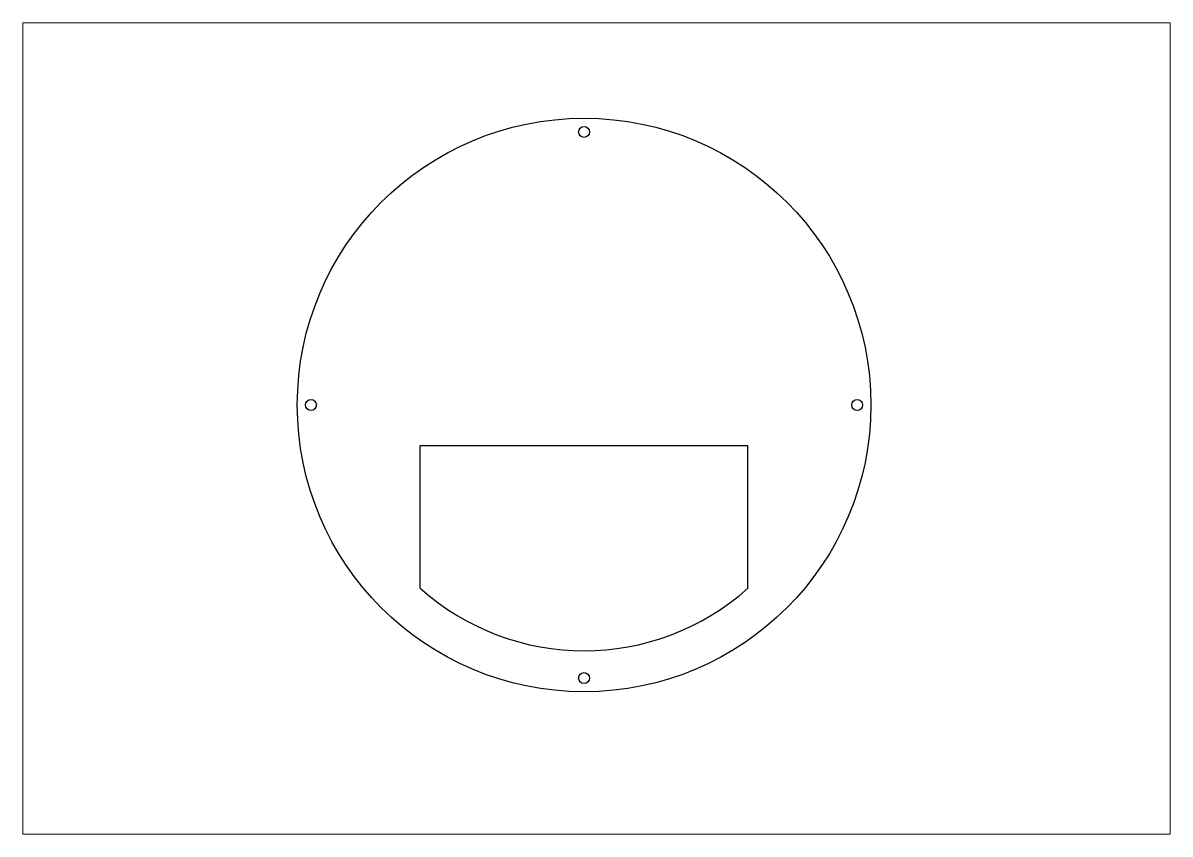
# Model space of a CAD drawing. Extents: x 0 to 420, y 0 to 297.
import ezdxf

# ---------------------------------------------------------------- set-up
doc = ezdxf.new("R2010")
doc.units = 0
doc.header["$LTSCALE"] = 0.25
doc.linetypes.add('DASHED', pattern=[19.05, 12.7, -6.35])
doc.layers.get('0').update_dxf_attribs({"color": 134, "linetype": 'DASHED', "lineweight": 9})
doc.layers.add('KCAD_ZUWAKU', color=1, linetype='CONTINUOUS', plot=False)

msp = doc.modelspace()

# ---------------------------------------------------------------- linework, layer by layer
at = {"color": 3, "linetype": 'Continuous', "lineweight": 25}
for p, q in [((265.45, 142.11), (145.45, 142.11)), ((145.45, 90.03), (145.45, 142.11)), ((265.45, 90.03), (265.45, 142.11))]:
    msp.add_line(p, q, dxfattribs=at)
for centre, radius in [((205.45, 157.11), 105), ((205.45, 257.11), 2), ((105.45, 157.11), 2), ((305.45, 157.11), 2), ((205.45, 57.11), 2)]:
    msp.add_circle(centre, radius, dxfattribs=at)
msp.add_arc((205.45, 157.11), 90, 228.1897, 311.8103, dxfattribs=at)
at = {"layer": 'KCAD_ZUWAKU', "lineweight": 0}
msp.add_lwpolyline([(0, 0), (420, 0), (420, 297), (0, 297)], close=True, dxfattribs=at)

doc.saveas('drawing.dxf')
